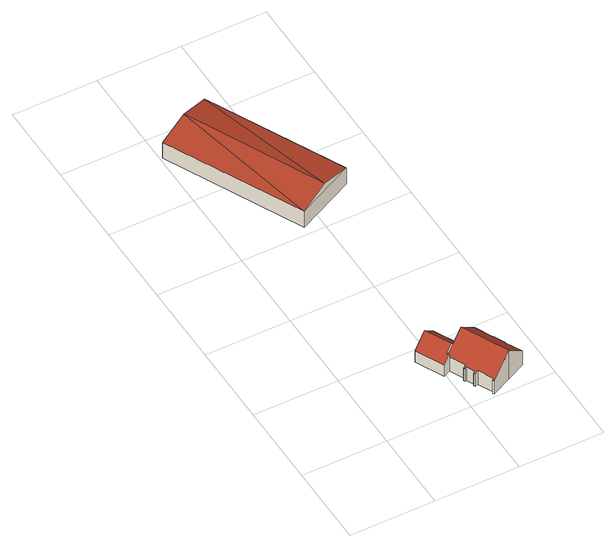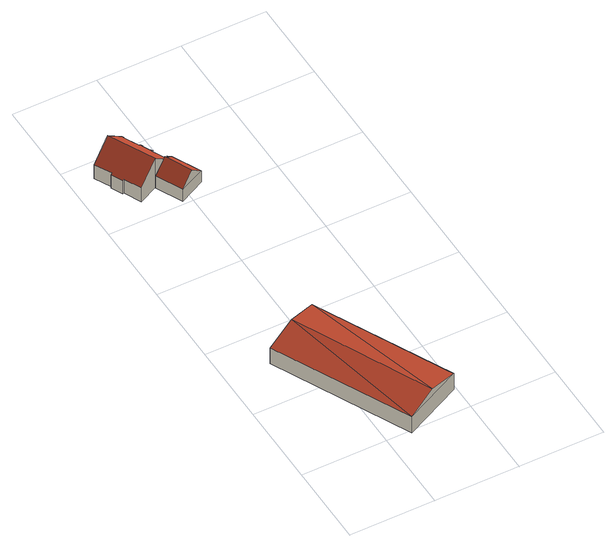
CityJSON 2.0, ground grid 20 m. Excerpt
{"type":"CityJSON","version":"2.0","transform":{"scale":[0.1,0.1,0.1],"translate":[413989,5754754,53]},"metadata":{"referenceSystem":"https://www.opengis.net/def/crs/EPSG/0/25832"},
"CityObjects":{
"building1":{"type":"Building","attributes":{"Gemeindeschluessel":"05515000","Geometrietyp2DReferenz":"3000","function":"31001_2460","roofType":"5000","measuredHeight":6.42},"geometry":[{"type":"Solid","lod":"2","boundaries":[[[[0,1,2,3]],[[4,5,1,0]],[[6,7,5,4]],[[8,9,7,6]],[[10,11,9,8]],[[3,2,11,10]],[[12,13,4,0,3,10]],[[8,6,13,12]],[[4,13,6]],[[8,12,10]],[[1,5,7,9,11,2]]]],"semantics":{"surfaces":[{"type":"WallSurface"},{"type":"RoofSurface"},{"type":"GroundSurface"}],"values":[[0,0,0,0,0,0,1,1,0,0,2]]}}]},
"building2":{"type":"Building","attributes":{"Gemeindeschluessel":"05515000","Geometrietyp2DReferenz":"3000","function":"31001_1000","roofType":"3100","measuredHeight":8.46},"address":[{"country":"Germany","locality":"Münster","thoroughfareNumber":"171","thoroughfareName":"Telgter Straße"}],"geometry":[{"type":"Solid","lod":"2","boundaries":[[[[14,15,16,17]],[[18,19,15,14]],[[20,21,19,18]],[[22,23,21,20]],[[24,25,23,22]],[[26,27,25,24]],[[28,29,27,26]],[[30,31,29,28]],[[32,33,31,30]],[[34,35,33,32]],[[36,37,35,34]],[[38,39,37,36]],[[40,41,39,38]],[[42,43,41,40]],[[44,45,43,42]],[[46,47,45,44]],[[48,49,47,46]],[[50,51,49,48]],[[52,53,51,50]],[[54,55,53,52]],[[17,16,55,54]],[[48,46,44,42,40,38,36,50]],[[34,32,30,28,26,24,22,20,18,14,17,54,52,50,36]],[[15,19,21,23,25,27,29,31,33,35,37,39,41,43,45,47,49,51,53,55,16]]]],"semantics":{"surfaces":[{"type":"WallSurface"},{"type":"RoofSurface"},{"type":"GroundSurface"}],"values":[[0,0,0,0,0,0,0,0,0,0,0,0,0,0,0,0,0,0,0,0,0,1,1,2]]}}]},
"building3":{"type":"Building","attributes":{"Gemeindeschluessel":"05515000","Geometrietyp2DReferenz":"3000","function":"31001_2000","roofType":"3100","measuredHeight":6.53},"geometry":[{"type":"Solid","lod":"2","boundaries":[[[[56,57,58,59]],[[60,61,57,56]],[[62,63,61,60]],[[59,58,63,62]],[[56,64,60]],[[62,65,59]],[[59,65,64]],[[64,56,59]],[[65,62,60]],[[60,64,65]],[[57,61,63,58]]]],"semantics":{"surfaces":[{"type":"WallSurface"},{"type":"RoofSurface"},{"type":"GroundSurface"}],"values":[[0,0,0,0,0,0,1,1,1,1,2]]}}]}
},
"vertices":[
[193,99,43],[193,99,11],[210,107,11],[210,107,60],[161,165,43],[161,165,11],[222,195,45],[222,195,11],[252,133,45],[252,133,11],[207,112,60],[207,112,11],[222,119,75],[192,180,75],
[241,44,53],[241,44,12],[258,9,12],[258,9,52],[234,41,47],[234,41,12],[232,46,47],[232,46,12],[235,47,50],[235,47,12],[227,66,50],[227,66,12],[223,64,47],[223,64,12],[221,68,47],[221,68,12],[227,71,52],[227,71,12],[210,107,53],[210,107,12],[207,112,53],[207,112,12],[252,133,96],[252,133,12],[297,155,53],[297,155,12],[316,115,52],[316,115,12],[319,116,50],[319,116,12],[332,89,50],[332,89,12],[329,87,53],[329,87,12],[349,48,52],[349,48,12],[304,26,96],[304,26,12],[257,3,49],[257,3,12],[254,7,49],[254,7,12],
[6,939,52],[6,939,6],[160,620,6],[160,620,52],[143,1005,52],[143,1005,6],[297,687,52],[297,687,6],[75,972,71],[228,654,71]
]}
